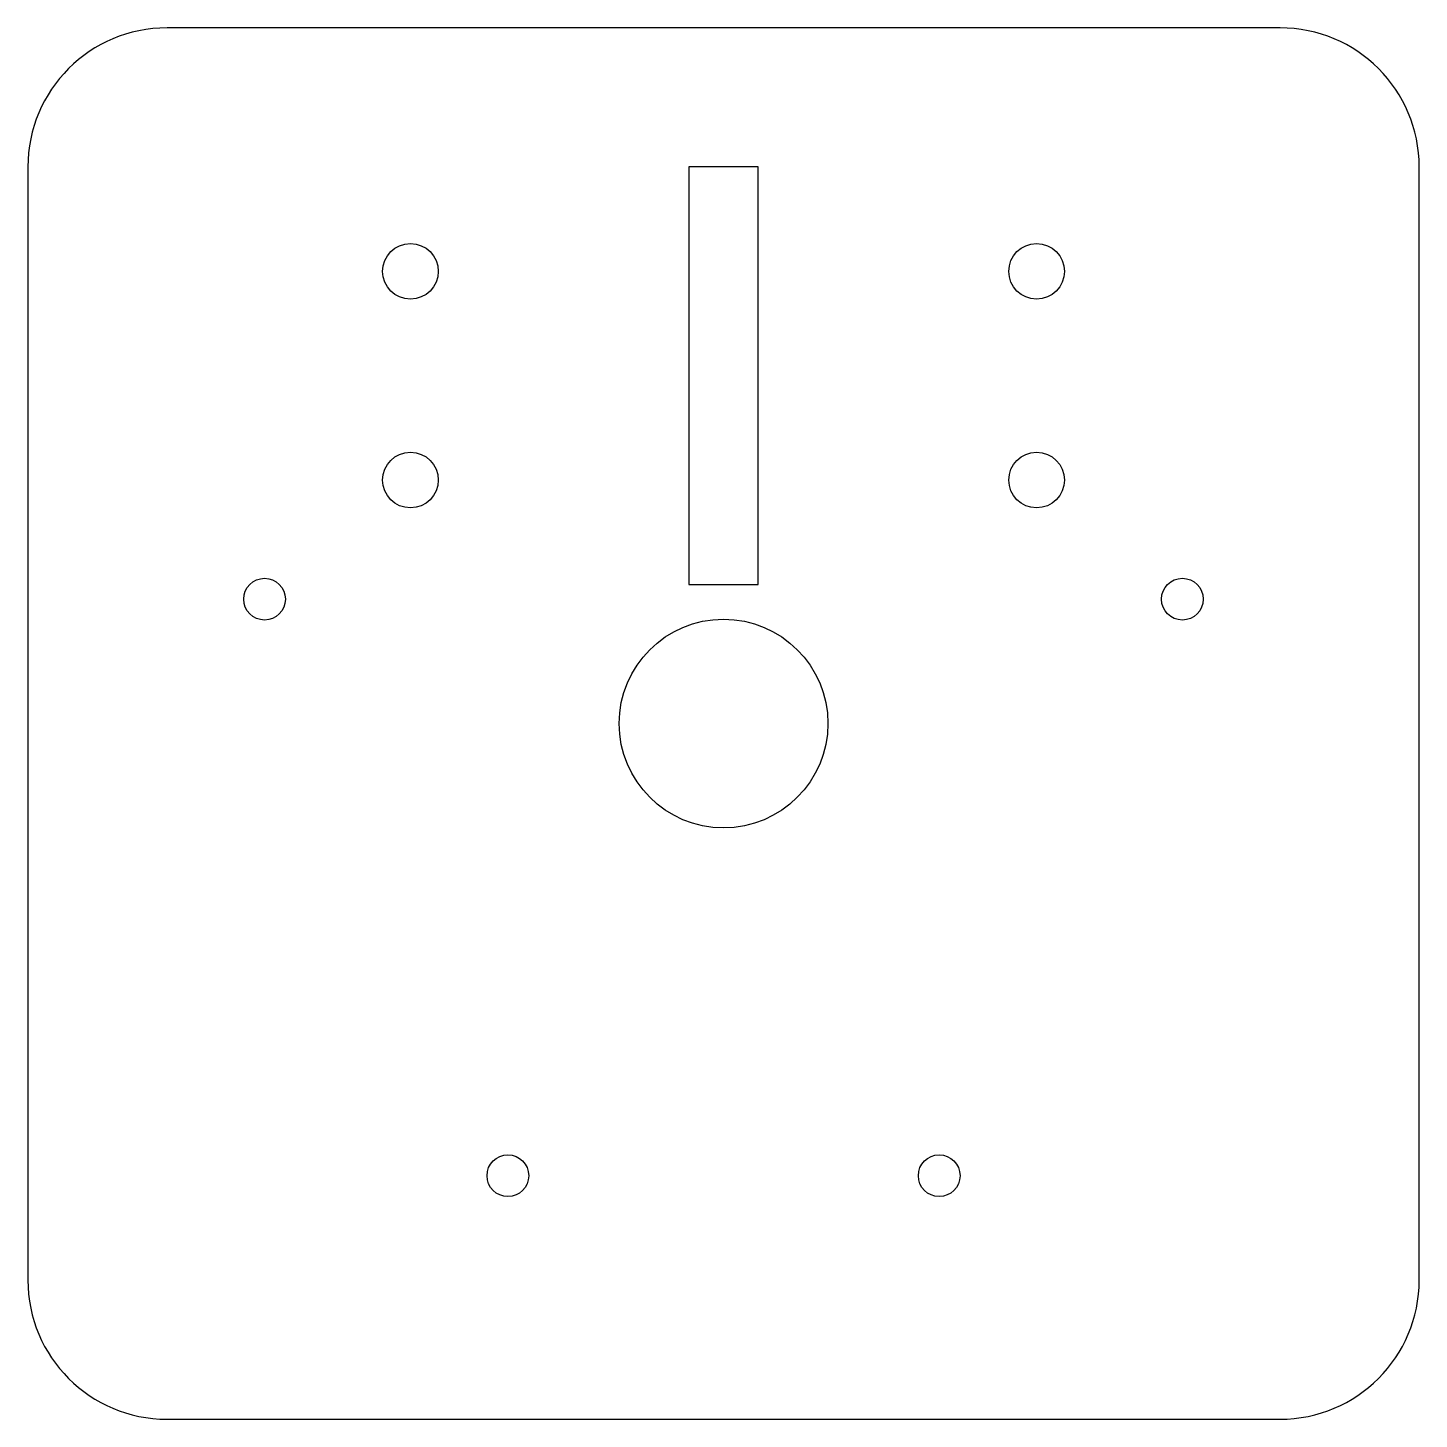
# Model space of a CAD drawing. Header units: millimetres. Extents: x -124 to -24, y -70 to 30.
import ezdxf

# ---------------------------------------------------------------- set-up
doc = ezdxf.new("R2010")
doc.units = ezdxf.units.MM

msp = doc.modelspace()

# ---------------------------------------------------------------- linework, layer by layer
at = {"color": 7, "linetype": 'Continuous', "lineweight": 25}
for p, q in [((-33.77, 29.81), (-113.77, 29.81)), ((-123.77, 19.81), (-123.77, -60.19)), ((-71.27, 19.81), (-76.27, 19.81)), ((-76.27, 19.81), (-76.27, -10.19)), ((-71.27, -10.19), (-71.27, 19.81)), ((-23.77, -60.19), (-23.77, 19.81)), ((-76.27, -10.19), (-71.27, -10.19)), ((-113.77, -70.19), (-33.77, -70.19))]:
    msp.add_line(p, q, dxfattribs=at)
for centre, radius in [((-96.27, 12.31), 2), ((-51.27, 12.31), 2), ((-96.27, -2.69), 2), ((-51.27, -2.69), 2), ((-106.76, -11.25), 1.5), ((-40.79, -11.25), 1.5), ((-73.77, -20.19), 7.5), ((-89.27, -52.69), 1.5), ((-58.27, -52.69), 1.5)]:
    msp.add_circle(centre, radius, dxfattribs=at)
for centre, start, end in [((-113.77, 19.81), 90, 180), ((-33.77, 19.81), 0, 90), ((-113.77, -60.19), 180, 270), ((-33.77, -60.19), 270, 0)]:
    msp.add_arc(centre, 10, start, end, dxfattribs=at)

doc.saveas('drawing.dxf')
